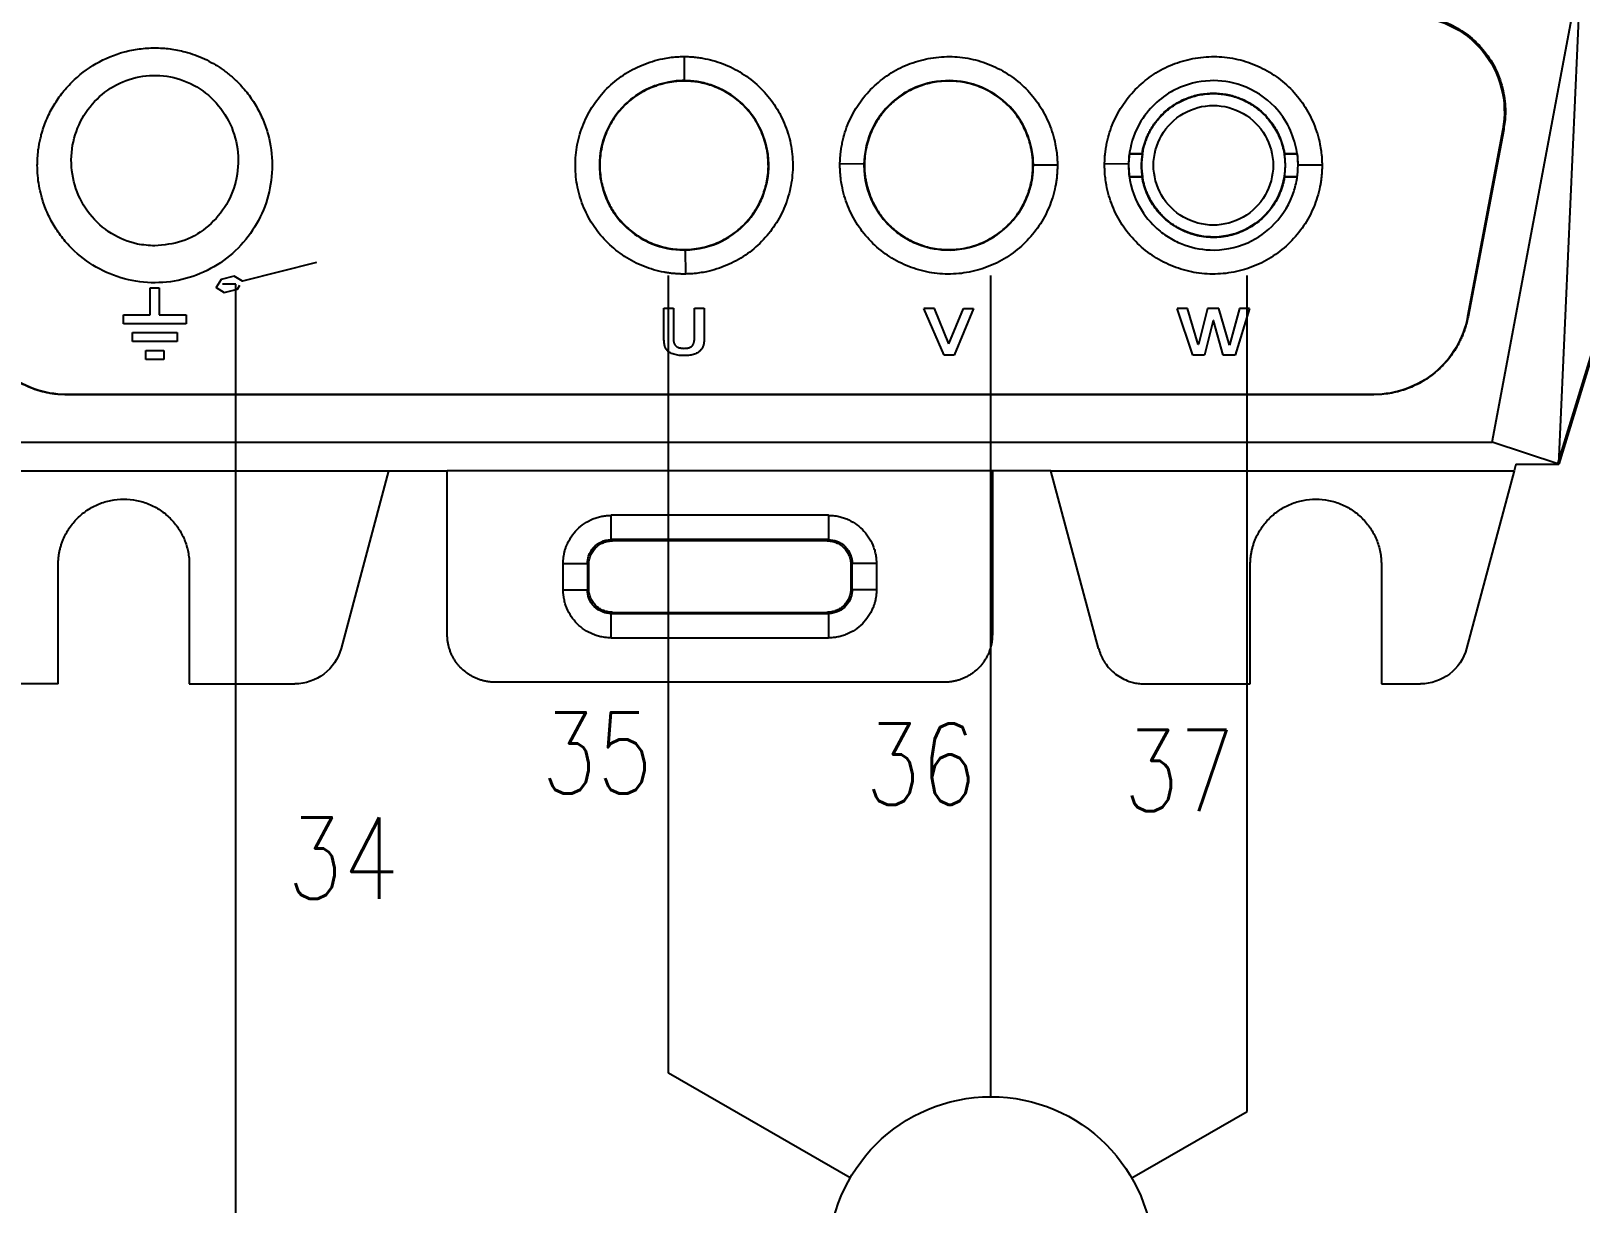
# Model space of a CAD drawing. Header units: millimetres. Extents: x 123.5 to 144.3, y 105.4 to 121.6.
# Drawn here: x 126.334 to 129.909, y 107.547 to 110.252 of the extents above; entities that cross this region are included whole.
import ezdxf
from ezdxf.enums import TextEntityAlignment as Align

# ---------------------------------------------------------------- set-up
doc = ezdxf.new("R2010")
doc.units = ezdxf.units.MM
for name, color, linetype in [('DESC', 250, 'Continuous'), ('SYMS', 7, 'Continuous'), ('TAGS', 250, 'Continuous'), ('WIREFIXED', 7, 'Continuous'), ('WIRES', 7, 'Continuous')]:
    doc.layers.add(name, color=color, linetype=linetype)
doc.styles.add('WD', font='romans.shx')

# ---------------------------------------------------------------- blocks, each defined once
blk = doc.blocks.new('VMO13')
blk.add_circle((0, 0), 0.1875)
at = {"style": 'WD'}
for tag, p, width in [('INST', (0.318, 0.2634), 0.7), ('LOC', (0.318, 0.0937), 0.7), ('TAG1', (0.3125, -0.0789), 0.9)]:
    blk.add_attdef(tag, p, '', height=0.125, dxfattribs=dict(at, width=width))
at = {"style": 'WD', "flags": 1}
for tag, p in [('X2TERM02', (0, 0.1875)), ('X0TERM03', (-0.1624, 0.0937)), ('X0TERM01', (0.1624, 0.0937)), ('X0TERM04', (0.1326, -0.1326))]:
    blk.add_attdef(tag, p, '', height=0.0125, dxfattribs=at)
at = {"style": 'WD', "flags": 9}
blk.add_attdef('FAMILY', text='', height=0.01, dxfattribs=at).set_placement((-0.0053, 0.1698), align=Align.CENTER)
at = {"linetype": 'Continuous', "style": 'WD', "flags": 1}
for tag, p in [('CAT', (0, 0.1593)), ('MFG', (0, 0.1404))]:
    blk.add_attdef(tag, text='', height=0.01, dxfattribs=at).set_placement(p, align=Align.MIDDLE)
at = {"linetype": 'Continuous', "style": 'WD', "flags": 9}
blk.add_attdef('ASSYCODE', text='', height=0.01, dxfattribs=at).set_placement((0, 0.125), align=Align.CENTER)
at = {"style": 'WD'}
for tag, height, width, p in [('RATING1', 0.1, 0.8, (0, 0)), ('DESC1', 0.125, 0.9, (0.001, -0.5493)), ('DESC2', 0.125, 0.9, (0.001, -0.7055)), ('DESC3', 0.125, 0.9, (0.001, -0.8618)), ('RATING3', 0.125, 0.8, (0.001, -1.018)), ('RATING4', 0.125, 0.8, (0.001, -1.1743)), ('WDTAGALT', 0.125, 0.7, (0, -1.3437))]:
    blk.add_attdef(tag, text='', height=height, dxfattribs=dict(at, width=width)).set_placement(p, align=Align.CENTER)
at = {"style": 'WD', "width": 0.8}
blk.add_attdef('RATING2', text='', height=0.1, dxfattribs=at).set_placement((0, -0.0312), align=Align.TOP_CENTER)
blk = doc.blocks.new('WD_WNV')
at = {"style": 'WD', "flags": 1}
for tag, p in [('W01USER', (-0.0625, 0.0938)), ('W02USER', (-0.0625, 0.0859)), ('W03USER', (-0.0625, 0.0781)), ('W04USER', (-0.0625, 0.0703)), ('W05USER', (-0.0625, 0.0625)), ('W06USER', (-0.0625, 0.0547)), ('W07USER', (-0.0625, 0.0469)), ('W08USER', (-0.0625, 0.0391)), ('W09USER', (-0.0625, 0.0312)), ('W10USER', (-0.0625, 0.0234))]:
    blk.add_attdef(tag, text='', height=0.005, dxfattribs=at).set_placement(p, align=Align.CENTER)
at = {"linetype": 'Continuous', "style": 'WD', "width": 0.8}
blk.add_attdef('WIRENO', text='', height=0.125, dxfattribs=at).set_placement((-0.05, 0), align=Align.MIDDLE_RIGHT)
blk = doc.blocks.new('WD_WNH')
at = {"linetype": 'Continuous', "style": 'WD', "width": 0.8}
blk.add_attdef('WIRENO', text='', height=0.125, dxfattribs=at).set_placement((0, 0.0625), align=Align.CENTER)
at = {"style": 'WD', "flags": 1}
for tag, p in [('W01USER', (0, 0.0781)), ('W02USER', (0, 0.0703)), ('W03USER', (0, 0.0625)), ('W04USER', (0, 0.0547)), ('W05USER', (0, 0.0469)), ('W06USER', (0, 0.0391)), ('W07USER', (0, 0.0312)), ('W08USER', (0, 0.0234)), ('W09USER', (0, 0.0156)), ('W10USER', (0, 0.0078))]:
    blk.add_attdef(tag, text='', height=0.005, dxfattribs=at).set_placement(p, align=Align.CENTER)

msp = doc.modelspace()

# ---------------------------------------------------------------- linework, layer by layer
at = {"color": 7, "linetype": 'Continuous'}
for p, q in [((129.7041, 109.304), (129.9092, 110.3964)), ((129.8578, 109.2529), (129.9092, 110.3964)), ((130.1514, 110.2235), (129.8553, 109.2541)), ((130.1526, 110.2176), (129.8578, 109.2529)), ((127.84, 110.1935), (127.84, 110.138)), ((127.84, 110.137), (127.84, 110.138)), ((129.7287, 110.0258), (129.6475, 109.5935)), ((129.7308, 110.0254), (129.6486, 109.5933)), ((129.7308, 110.0254), (129.7287, 110.0258)), ((128.8679, 109.9691), (128.8686, 109.9701)), ((128.8679, 109.9691), (128.8977, 109.9691)), ((128.8686, 109.9701), (128.8968, 109.9701)), ((128.8968, 109.9701), (128.8977, 109.9691)), ((129.2251, 109.9701), (129.2243, 109.9691)), ((129.2243, 109.9691), (129.2541, 109.9691)), ((129.2251, 109.9701), (129.2534, 109.9701)), ((128.2551, 109.945), (128.1997, 109.9457)), ((128.2551, 109.9426), (128.2561, 109.9426)), ((128.6449, 109.9426), (128.6459, 109.9426)), ((128.7014, 109.9426), (128.6459, 109.9426)), ((128.8656, 109.945), (128.8102, 109.9457)), ((128.8656, 109.9426), (128.8661, 109.9426)), ((128.8977, 109.9161), (128.868, 109.9161)), ((128.8977, 109.9161), (128.8968, 109.9151)), ((129.2251, 109.9151), (129.2243, 109.9161)), ((129.2541, 109.9161), (129.2243, 109.9161)), ((129.2541, 109.9161), (129.2534, 109.9151)), ((129.2559, 109.9426), (129.2564, 109.9426)), ((129.3119, 109.9426), (129.2564, 109.9426)), ((128.8968, 109.9151), (128.8686, 109.9151)), ((129.2534, 109.9151), (129.2252, 109.9151)), ((127.84, 109.7472), (127.84, 109.7482)), ((127.8424, 109.7472), (127.8432, 109.6918)), ((126.6087, 109.6598), (126.6293, 109.6598)), ((126.6087, 109.5979), (126.6087, 109.6598)), ((126.6293, 109.6598), (126.6293, 109.5979)), ((126.5468, 109.5773), (126.5468, 109.5979)), ((126.5468, 109.5979), (126.6087, 109.5979)), ((126.6293, 109.5979), (126.6912, 109.5979)), ((126.6912, 109.5979), (126.6912, 109.5773)), ((127.7937, 109.5442), (127.7937, 109.6132)), ((127.7937, 109.6132), (127.8154, 109.6132)), ((127.8154, 109.6132), (127.8154, 109.5429)), ((127.8644, 109.5481), (127.8644, 109.6132)), ((127.8644, 109.6132), (127.8863, 109.6132)), ((127.8863, 109.6132), (127.8863, 109.542)), ((128.44, 109.5043), (128.3934, 109.6126)), ((128.4181, 109.6126), (128.3934, 109.6126)), ((128.4509, 109.5311), (128.4181, 109.6126)), ((128.4509, 109.5311), (128.4843, 109.6126)), ((128.5075, 109.6126), (128.463, 109.5043)), ((128.4843, 109.6126), (128.5075, 109.6126)), ((129.0134, 109.5043), (128.9779, 109.6126)), ((129.0013, 109.6126), (128.9779, 109.6126)), ((129.026, 109.5291), (129.0013, 109.6126)), ((129.0476, 109.6126), (129.0266, 109.5291)), ((129.0739, 109.6126), (129.0476, 109.6126)), ((129.0985, 109.528), (129.0739, 109.6126)), ((129.1216, 109.6126), (129.0985, 109.528)), ((129.1441, 109.6126), (129.1112, 109.5043)), ((129.1441, 109.6126), (129.1216, 109.6126)), ((126.6912, 109.5773), (126.5468, 109.5773)), ((129.0606, 109.585), (129.0404, 109.5043)), ((129.0612, 109.585), (129.0606, 109.585)), ((129.0839, 109.5043), (129.0612, 109.585)), ((129.6475, 109.5935), (129.6486, 109.5933)), ((126.5674, 109.536), (126.5674, 109.5567)), ((126.5674, 109.5567), (126.6705, 109.5567)), ((126.6705, 109.536), (126.5674, 109.536)), ((126.6705, 109.5567), (126.6705, 109.536)), ((127.7937, 109.5421), (127.7937, 109.5442)), ((127.7937, 109.54), (127.7937, 109.5421)), ((127.7938, 109.5381), (127.7937, 109.54)), ((127.794, 109.5362), (127.7938, 109.5381)), ((127.7941, 109.5344), (127.794, 109.5362)), ((127.7943, 109.5326), (127.7941, 109.5344)), ((127.7946, 109.531), (127.7943, 109.5326)), ((127.7949, 109.5294), (127.7946, 109.531)), ((127.7952, 109.5278), (127.7949, 109.5294)), ((127.7955, 109.5264), (127.7952, 109.5278)), ((127.7959, 109.525), (127.7955, 109.5264)), ((127.7964, 109.5238), (127.7959, 109.525)), ((127.7968, 109.5225), (127.7964, 109.5238)), ((127.8154, 109.5429), (127.8154, 109.5418)), ((127.8154, 109.5418), (127.8154, 109.5406)), ((127.8154, 109.5406), (127.8155, 109.5395)), ((127.8155, 109.5395), (127.8156, 109.5385)), ((127.8156, 109.5385), (127.8157, 109.5375)), ((127.8157, 109.5375), (127.8159, 109.5365)), ((127.8159, 109.5365), (127.8161, 109.5355)), ((127.8161, 109.5355), (127.8163, 109.5346)), ((127.8163, 109.5346), (127.8166, 109.5337)), ((127.8166, 109.5337), (127.8168, 109.5328)), ((127.8168, 109.5328), (127.8171, 109.532)), ((127.8171, 109.532), (127.8175, 109.5312)), ((127.8175, 109.5312), (127.8178, 109.5304)), ((127.8178, 109.5304), (127.8182, 109.5297)), ((127.8182, 109.5297), (127.8186, 109.529)), ((127.8186, 109.529), (127.8191, 109.5283)), ((127.8191, 109.5283), (127.8199, 109.5274)), ((127.8199, 109.5274), (127.8207, 109.5265)), ((127.8207, 109.5265), (127.8216, 109.5257)), ((127.8216, 109.5257), (127.8226, 109.5249)), ((127.8226, 109.5249), (127.8236, 109.5242)), ((127.8236, 109.5242), (127.8248, 109.5235)), ((127.8248, 109.5235), (127.826, 109.5229)), ((127.826, 109.5229), (127.8273, 109.5224)), ((127.8529, 109.5224), (127.854, 109.5228)), ((127.854, 109.5228), (127.855, 109.5233)), ((127.855, 109.5233), (127.856, 109.5238)), ((127.856, 109.5238), (127.8569, 109.5244)), ((127.8569, 109.5244), (127.8577, 109.5251)), ((127.8577, 109.5251), (127.8585, 109.5258)), ((127.8585, 109.5258), (127.8592, 109.5265)), ((127.8592, 109.5265), (127.8598, 109.5273)), ((127.8598, 109.5273), (127.8604, 109.5281)), ((127.8604, 109.5281), (127.8609, 109.5291)), ((127.8609, 109.5291), (127.8615, 109.5301)), ((127.8615, 109.5301), (127.8619, 109.5312)), ((127.8619, 109.5312), (127.8624, 109.5324)), ((127.8624, 109.5324), (127.8628, 109.5336)), ((127.8628, 109.5336), (127.8631, 109.5349)), ((127.8631, 109.5349), (127.8634, 109.5363)), ((127.8634, 109.5363), (127.8637, 109.5378)), ((127.8637, 109.5378), (127.8639, 109.5393)), ((127.8639, 109.5393), (127.8641, 109.5409)), ((127.8641, 109.5409), (127.8642, 109.5426)), ((127.8642, 109.5426), (127.8644, 109.5443)), ((127.8644, 109.5462), (127.8644, 109.5481)), ((127.8644, 109.5443), (127.8644, 109.5462)), ((127.8831, 109.5236), (127.8826, 109.5222)), ((127.8837, 109.5249), (127.8831, 109.5236)), ((127.8842, 109.5264), (127.8837, 109.5249)), ((127.8846, 109.5279), (127.8842, 109.5264)), ((127.885, 109.5294), (127.8846, 109.5279)), ((127.8854, 109.5311), (127.885, 109.5294)), ((127.8857, 109.5327), (127.8854, 109.5311)), ((127.8859, 109.5345), (127.8857, 109.5327)), ((127.8861, 109.5363), (127.8859, 109.5345)), ((127.8862, 109.5381), (127.8861, 109.5363)), ((127.8863, 109.54), (127.8862, 109.5381)), ((127.8863, 109.542), (127.8863, 109.54)), ((129.0266, 109.5291), (129.026, 109.5291)), ((126.5984, 109.4948), (126.5984, 109.5154)), ((126.5984, 109.5154), (126.6396, 109.5154)), ((126.6396, 109.4948), (126.5984, 109.4948)), ((126.6396, 109.5154), (126.6396, 109.4948)), ((127.7973, 109.5214), (127.7968, 109.5225)), ((127.7979, 109.5203), (127.7973, 109.5214)), ((127.7985, 109.5193), (127.7979, 109.5203)), ((127.7998, 109.5174), (127.7985, 109.5193)), ((127.8013, 109.5157), (127.7998, 109.5174)), ((127.8029, 109.514), (127.8013, 109.5157)), ((127.8048, 109.5125), (127.8029, 109.514)), ((127.8068, 109.5111), (127.8048, 109.5125)), ((127.809, 109.5098), (127.8068, 109.5111)), ((127.8113, 109.5086), (127.809, 109.5098)), ((127.8139, 109.5076), (127.8113, 109.5086)), ((127.8166, 109.5067), (127.8139, 109.5076)), ((127.8194, 109.5059), (127.8166, 109.5067)), ((127.8225, 109.5052), (127.8194, 109.5059)), ((127.8257, 109.5047), (127.8225, 109.5052)), ((127.829, 109.5042), (127.8257, 109.5047)), ((127.8273, 109.5224), (127.8286, 109.5219)), ((127.8286, 109.5219), (127.83, 109.5215)), ((127.8326, 109.5039), (127.829, 109.5042)), ((127.83, 109.5215), (127.8315, 109.5212)), ((127.8315, 109.5212), (127.8331, 109.5209)), ((127.8363, 109.5037), (127.8326, 109.5039)), ((127.8331, 109.5209), (127.8348, 109.5207)), ((127.8348, 109.5207), (127.8365, 109.5206)), ((127.8402, 109.5037), (127.8363, 109.5037)), ((127.8365, 109.5206), (127.8383, 109.5205)), ((127.8383, 109.5205), (127.8402, 109.5204)), ((127.8402, 109.5204), (127.8419, 109.5205)), ((127.8437, 109.5037), (127.8402, 109.5037)), ((127.8419, 109.5205), (127.8435, 109.5205)), ((127.8435, 109.5205), (127.845, 109.5206)), ((127.8471, 109.5039), (127.8437, 109.5037)), ((127.845, 109.5206), (127.8465, 109.5208)), ((127.8465, 109.5208), (127.8479, 109.521)), ((127.8503, 109.5042), (127.8471, 109.5039)), ((127.8479, 109.521), (127.8493, 109.5213)), ((127.8493, 109.5213), (127.8506, 109.5216)), ((127.8534, 109.5045), (127.8503, 109.5042)), ((127.8506, 109.5216), (127.8518, 109.5219)), ((127.8518, 109.5219), (127.8529, 109.5224)), ((127.8563, 109.505), (127.8534, 109.5045)), ((127.8591, 109.5056), (127.8563, 109.505)), ((127.8618, 109.5063), (127.8591, 109.5056)), ((127.8644, 109.5071), (127.8618, 109.5063)), ((127.8667, 109.508), (127.8644, 109.5071)), ((127.869, 109.5091), (127.8667, 109.508)), ((127.8711, 109.5102), (127.869, 109.5091)), ((127.8731, 109.5114), (127.8711, 109.5102)), ((127.8749, 109.5128), (127.8731, 109.5114)), ((127.8766, 109.5142), (127.8749, 109.5128)), ((127.8782, 109.5158), (127.8766, 109.5142)), ((127.8796, 109.5175), (127.8782, 109.5158)), ((127.8804, 109.5186), (127.8796, 109.5175)), ((127.8812, 109.5197), (127.8804, 109.5186)), ((127.8819, 109.521), (127.8812, 109.5197)), ((127.8826, 109.5222), (127.8819, 109.521)), ((128.463, 109.5043), (128.44, 109.5043)), ((129.0404, 109.5043), (129.0134, 109.5043)), ((129.1112, 109.5043), (129.0839, 109.5043)), ((126.4147, 109.4135), (126.4147, 109.414)), ((129.4313, 109.414), (126.4147, 109.414)), ((129.4313, 109.4135), (126.4147, 109.4135)), ((129.4313, 109.4135), (129.4313, 109.414)), ((126.1408, 109.304), (129.7041, 109.304)), ((129.8578, 109.2529), (129.7041, 109.304)), ((126.09, 109.2375), (127.1584, 109.2375)), ((127.1584, 109.2375), (127.0487, 108.8279)), ((127.2938, 108.8602), (127.2938, 109.2375)), ((128.5512, 109.2375), (127.2938, 109.2375)), ((128.5512, 109.2375), (128.5512, 108.8602)), ((128.6865, 109.2375), (129.755, 109.2375)), ((128.7963, 108.8279), (128.6865, 109.2375)), ((129.755, 109.2375), (129.6453, 108.8279)), ((128.1729, 109.1352), (127.6721, 109.1352)), ((127.6721, 109.0792), (127.6721, 109.1352)), ((128.1729, 109.1352), (128.1729, 109.0792)), ((128.1729, 109.0792), (127.6721, 109.0792)), ((127.6721, 109.0792), (127.675, 109.0764)), ((128.17, 109.0764), (127.675, 109.0764)), ((128.17, 109.0764), (128.1729, 109.0792)), ((127.5612, 108.9635), (127.5612, 109.0242)), ((127.5612, 109.0242), (127.6171, 109.0242)), ((127.6171, 109.0242), (127.6171, 108.9635)), ((127.6171, 109.0242), (127.62, 109.0214)), ((128.225, 109.0214), (128.2279, 109.0242)), ((128.2838, 109.0242), (128.2279, 109.0242)), ((128.2279, 108.9635), (128.2279, 109.0242)), ((128.2838, 109.0242), (128.2838, 108.9635)), ((126.3962, 108.7464), (126.3962, 109.0214)), ((126.6987, 109.0214), (126.6987, 108.7464)), ((127.62, 108.9663), (127.62, 109.0214)), ((128.225, 109.0214), (128.225, 108.9663)), ((129.1462, 108.7464), (129.1462, 109.0214)), ((129.4487, 109.0214), (129.4487, 108.7464)), ((127.5612, 108.9635), (127.6171, 108.9635)), ((127.62, 108.9663), (127.6171, 108.9635)), ((128.2279, 108.9635), (128.225, 108.9663)), ((128.2838, 108.9635), (128.2279, 108.9635)), ((127.675, 108.9114), (127.6721, 108.9085)), ((127.6721, 108.8525), (127.6721, 108.9085)), ((127.6721, 108.9085), (128.1729, 108.9085)), ((127.675, 108.9114), (128.17, 108.9114)), ((128.1729, 108.9085), (128.17, 108.9114)), ((128.1729, 108.9085), (128.1729, 108.8525)), ((127.6721, 108.8525), (128.1729, 108.8525)), ((126.3962, 108.7464), (126.306, 108.7464)), ((126.6987, 108.7464), (126.9424, 108.7464)), ((128.4412, 108.7502), (127.4038, 108.7502)), ((128.9026, 108.7464), (129.1462, 108.7464)), ((129.4487, 108.7464), (129.539, 108.7464))]:
    msp.add_line(p, q, dxfattribs=at)
for p, q in [((127.1584, 109.2375), (127.2938, 109.2375)), ((128.6865, 109.2375), (128.5512, 109.2375)), ((129.7591, 109.2529), (129.8578, 109.2529))]:
    msp.add_line(p, q)
for points, knots in [([(129.5124, 110.2893), (129.5156, 110.2892), (129.5218, 110.2892), (129.5311, 110.2886), (129.5404, 110.2876), (129.5496, 110.2862), (129.5634, 110.2836), (129.5816, 110.2787), (129.6035, 110.2702), (129.6244, 110.2595), (129.6508, 110.2422), (129.6807, 110.215), (129.7042, 110.1816), (129.7186, 110.1515), (129.7268, 110.1276), (129.7323, 110.103), (129.7347, 110.0806), (129.7349, 110.0605), (129.7338, 110.0428), (129.7318, 110.0312), (129.7308, 110.0254)], [0, 0, 0, 0, 0.0233553, 0.0466486, 0.0699249, 0.0932291, 0.116606, 0.1752668, 0.2341538, 0.2932306, 0.3526342, 0.4731511, 0.5997175, 0.6655425, 0.7316832, 0.7965405, 0.8615762, 0.9077335, 0.9537852, 1, 1, 1, 1]), ([(129.5124, 110.2864), (129.5446, 110.2864), (129.5768, 110.2792), (129.6351, 110.2518), (129.6612, 110.2316), (129.7023, 110.1821), (129.7173, 110.1527), (129.7335, 110.0904), (129.7346, 110.0574), (129.7287, 110.0258)], [0, 0, 0, 0, 0.25, 0.25, 0.5, 0.5, 0.75, 0.75, 1, 1, 1, 1]), ([(126.3481, 109.9426), (126.3482, 109.9466), (126.3483, 109.9545), (126.3491, 109.9663), (126.3503, 109.978), (126.3521, 109.9896), (126.3545, 110.0012), (126.3591, 110.0204), (126.368, 110.0466), (126.3837, 110.0784), (126.4035, 110.108), (126.4347, 110.1435), (126.482, 110.1799), (126.5371, 110.2027), (126.5835, 110.2119), (126.619, 110.2142), (126.6545, 110.2119), (126.6854, 110.2058), (126.7117, 110.1975), (126.7337, 110.1885), (126.7475, 110.181), (126.7544, 110.1772)], [0, 0, 0, 0, 0.020929, 0.041775, 0.062578, 0.083379, 0.104216, 0.12513, 0.187629, 0.250182, 0.312681, 0.375233, 0.500015, 0.624796, 0.687295, 0.749848, 0.812346, 0.874899, 0.916617, 0.958211, 1, 1, 1, 1]), ([(126.7544, 110.1772), (126.7578, 110.1752), (126.7646, 110.1712), (126.7744, 110.1646), (126.7839, 110.1576), (126.7931, 110.1502), (126.802, 110.1425), (126.8162, 110.1289), (126.8344, 110.1082), (126.8541, 110.0787), (126.8698, 110.0469), (126.8851, 110.0022), (126.893, 109.9432), (126.8838, 109.8724), (126.8567, 109.8063), (126.8134, 109.7495), (126.7568, 109.7058), (126.6908, 109.6782), (126.6198, 109.6686), (126.5487, 109.6778), (126.4824, 109.705), (126.435, 109.7414), (126.4037, 109.777), (126.3839, 109.8066), (126.3681, 109.8385), (126.3579, 109.8684), (126.3519, 109.8954), (126.3487, 109.9189), (126.3483, 109.9347), (126.3481, 109.9426)], [0, 0, 0, 0, 0.0104522, 0.0208634, 0.0312532, 0.0416415, 0.0520482, 0.062493, 0.0937066, 0.1249469, 0.1561605, 0.1874009, 0.2497205, 0.3120714, 0.3744227, 0.4367739, 0.4991252, 0.5616805, 0.6242357, 0.686791, 0.7493463, 0.8119016, 0.8432338, 0.8745928, 0.9059249, 0.937284, 0.9581982, 0.97905, 1, 1, 1, 1]), ([(127.8432, 109.6918), (127.8399, 109.6918), (127.8333, 109.6918), (127.8234, 109.6922), (127.8136, 109.6931), (127.8038, 109.6943), (127.7891, 109.6967), (127.7698, 109.7013), (127.7464, 109.7093), (127.724, 109.7197), (127.6956, 109.7364), (127.6633, 109.7625), (127.6366, 109.794), (127.6194, 109.8222), (127.6052, 109.852), (127.5929, 109.8916), (127.5876, 109.941), (127.5922, 109.9905), (127.6063, 110.0381), (127.6296, 110.082), (127.6607, 110.1207), (127.6928, 110.1469), (127.7211, 110.1638), (127.7436, 110.1743), (127.7669, 110.1827), (127.7882, 110.1882), (127.8072, 110.1914), (127.8236, 110.1931), (127.8346, 110.1934), (127.84, 110.1935)], [0, 0, 0, 0, 0.012505, 0.024994, 0.037488, 0.050005, 0.062565, 0.093872, 0.125109, 0.156219, 0.187634, 0.250114, 0.312581, 0.34356, 0.375116, 0.437599, 0.500056, 0.562528, 0.624991, 0.687467, 0.749928, 0.812364, 0.843513, 0.874921, 0.906249, 0.937469, 0.958451, 0.979263, 1, 1, 1, 1]), ([(127.84, 110.1935), (127.8441, 110.1934), (127.8523, 110.1933), (127.8645, 110.1923), (127.8767, 110.1908), (127.8928, 110.188), (127.9127, 110.1831), (127.9435, 110.1721), (127.9797, 110.1527), (128.0179, 110.1216), (128.0493, 110.0836), (128.0728, 110.0403), (128.0873, 109.9931), (128.0925, 109.9441), (128.0879, 109.8951), (128.074, 109.8478), (128.0512, 109.8041), (128.0202, 109.7658), (127.9887, 109.7394), (127.9608, 109.7222), (127.9387, 109.7115), (127.9157, 109.7031), (127.8946, 109.6975), (127.8758, 109.6942), (127.8595, 109.6923), (127.8486, 109.6919), (127.8432, 109.6918)], [0, 0, 0, 0, 0.0156359, 0.0312505, 0.0468815, 0.0625661, 0.0938808, 0.1251115, 0.187592, 0.2500585, 0.3125519, 0.375034, 0.4375084, 0.4999878, 0.5624469, 0.6249326, 0.6874008, 0.7498782, 0.8123575, 0.8437189, 0.8748938, 0.9060995, 0.9374436, 0.9583568, 0.9791794, 1, 1, 1, 1]), ([(128.1997, 109.9457), (128.1998, 109.9498), (128.2, 109.958), (128.2011, 109.9702), (128.2027, 109.9824), (128.2057, 109.9985), (128.2108, 110.0183), (128.2193, 110.0413), (128.2301, 110.0633), (128.2473, 110.0912), (128.2737, 110.1226), (128.3119, 110.1538), (128.3557, 110.1765), (128.403, 110.1903), (128.4521, 110.195), (128.5011, 110.1899), (128.5482, 110.1754), (128.5915, 110.1519), (128.6297, 110.1208), (128.6555, 110.0888), (128.6721, 110.0606), (128.6825, 110.0383), (128.6908, 110.0152), (128.6962, 109.994), (128.6993, 109.9751), (128.701, 109.9589), (128.7013, 109.948), (128.7014, 109.9426)], [0, 0, 0, 0, 0.015653, 0.031275, 0.046902, 0.062571, 0.093909, 0.125114, 0.156236, 0.187647, 0.250132, 0.312597, 0.375055, 0.437536, 0.499992, 0.562465, 0.624924, 0.687402, 0.749865, 0.812309, 0.843476, 0.874867, 0.906214, 0.937448, 0.958444, 0.979263, 1, 1, 1, 1]), ([(128.8102, 109.9457), (128.8103, 109.9498), (128.8105, 109.958), (128.8116, 109.9702), (128.8132, 109.9824), (128.8162, 109.9985), (128.8213, 110.0183), (128.8298, 110.0413), (128.8406, 110.0633), (128.8578, 110.0912), (128.8842, 110.1226), (128.9224, 110.1538), (128.9662, 110.1765), (129.0135, 110.1903), (129.0626, 110.195), (129.1116, 110.1899), (129.1587, 110.1754), (129.202, 110.1519), (129.2402, 110.1208), (129.266, 110.0888), (129.2826, 110.0606), (129.293, 110.0383), (129.3013, 110.0152), (129.3067, 109.994), (129.3098, 109.9751), (129.3115, 109.9589), (129.3118, 109.948), (129.3119, 109.9426)], [0, 0, 0, 0, 0.015653, 0.031275, 0.046902, 0.062571, 0.093909, 0.125114, 0.156236, 0.187647, 0.250132, 0.312597, 0.375055, 0.437536, 0.499992, 0.562465, 0.624924, 0.687402, 0.749865, 0.812309, 0.843476, 0.874867, 0.906214, 0.937448, 0.958444, 0.979263, 1, 1, 1, 1]), ([(126.619, 109.7568), (126.6402, 109.7589), (126.6826, 109.7631), (126.7393, 109.7957), (126.7832, 109.8439), (126.8094, 109.9053), (126.8144, 109.9729), (126.7966, 110.0389), (126.7579, 110.0952), (126.7033, 110.1345), (126.6398, 110.1527), (126.5748, 110.1486), (126.5152, 110.1233), (126.4667, 110.0796), (126.4346, 110.0217), (126.4227, 109.9553), (126.4335, 109.8879), (126.466, 109.8277), (126.5164, 109.7827), (126.5706, 109.7599), (126.6056, 109.7577), (126.619, 109.7568)], [0, 0, 0, 0, 0.051994, 0.104048, 0.156769, 0.21056, 0.265429, 0.320867, 0.37611, 0.430438, 0.483561, 0.535776, 0.587769, 0.640228, 0.693665, 0.748242, 0.803573, 0.858956, 0.913631, 0.967139, 1, 1, 1, 1]), ([(127.84, 110.138), (127.8282, 110.138), (127.7845, 110.1342), (127.7068, 110.0997), (127.6514, 110.014), (127.6398, 109.9286), (127.6564, 109.8697), (127.6883, 109.8133), (127.7448, 109.7614), (127.8144, 109.7472), (127.84, 109.7472)], [0, 0, 0, 0, 0.0340909, 0.125, 0.1931818, 0.25, 0.3181818, 0.3465909, 0.4431818, 0.5, 0.5, 0.5, 0.5]), ([(127.84, 110.137), (127.8367, 110.137), (127.8302, 110.1369), (127.8205, 110.1361), (127.8108, 110.1348), (127.8011, 110.1331), (127.7915, 110.1308), (127.782, 110.128), (127.7696, 110.1238), (127.7547, 110.1174), (127.7374, 110.1081), (127.721, 110.0969), (127.7002, 110.0792), (127.6779, 110.0525), (127.6581, 110.0154), (127.647, 109.9756), (127.6445, 109.9358), (127.6497, 109.8986), (127.6607, 109.8652), (127.6766, 109.8352), (127.6982, 109.8082), (127.7258, 109.7838), (127.7536, 109.7675), (127.7784, 109.7578), (127.7984, 109.7524), (127.819, 109.7488), (127.833, 109.7484), (127.84, 109.7482)], [0, 0, 0, 0, 0.0160279, 0.0320248, 0.0480335, 0.0640971, 0.0802578, 0.0965574, 0.1130363, 0.1446768, 0.1761248, 0.2093743, 0.2420965, 0.3103276, 0.3792778, 0.4469564, 0.5121749, 0.5737386, 0.6310238, 0.6840545, 0.7399393, 0.8002393, 0.8640012, 0.8972825, 0.9311426, 0.9657318, 1, 1, 1, 1]), ([(127.8424, 109.7472), (127.8724, 109.7476), (127.9273, 109.7616), (127.9789, 109.8019), (128.0062, 109.8379), (128.0258, 109.8759), (128.0408, 109.9382), (128.0265, 110.0195), (127.9743, 110.0926), (127.9163, 110.1256), (127.8695, 110.1365), (127.8499, 110.138), (127.84, 110.138)], [0.5018059, 0.5018059, 0.5018059, 0.5018059, 0.5681818, 0.625, 0.6590909, 0.6931818, 0.75, 0.8181818, 0.875, 0.9431818, 0.9715909, 1, 1, 1, 1]), ([(127.84, 109.7482), (127.8435, 109.7482), (127.8504, 109.7483), (127.8608, 109.7492), (127.8712, 109.7507), (127.8848, 109.7533), (127.9014, 109.7578), (127.9202, 109.7651), (127.9379, 109.7742), (127.9592, 109.7881), (127.9819, 109.8081), (128.0033, 109.8353), (128.0194, 109.8651), (128.0305, 109.8985), (128.0357, 109.9359), (128.033, 109.9756), (128.0219, 110.0154), (128.0021, 110.0524), (127.9753, 110.0842), (127.9433, 110.1088), (127.9141, 110.1231), (127.8905, 110.1306), (127.8734, 110.1343), (127.8565, 110.1366), (127.8455, 110.1369), (127.84, 110.137)], [0, 0, 0, 0, 0.017044, 0.0341305, 0.0513097, 0.0686308, 0.1023049, 0.1357422, 0.1676865, 0.1999843, 0.260259, 0.3158135, 0.3691776, 0.4262856, 0.4880394, 0.5533297, 0.620888, 0.6896401, 0.757956, 0.823991, 0.8870136, 0.9162778, 0.9459285, 0.9729784, 1, 1, 1, 1]), ([(128.6459, 109.9426), (128.6459, 109.9544), (128.6421, 109.9981), (128.6076, 110.0758), (128.5219, 110.1312), (128.4365, 110.1428), (128.3776, 110.1262), (128.3211, 110.0943), (128.2698, 110.0384), (128.2554, 109.9698), (128.2551, 109.945)], [0, 0, 0, 0, 0.0340909, 0.125, 0.1931818, 0.25, 0.3181818, 0.3465909, 0.4431818, 0.498207, 0.498207, 0.498207, 0.498207]), ([(128.6449, 109.9426), (128.6449, 109.9459), (128.6448, 109.9524), (128.644, 109.9621), (128.6427, 109.9718), (128.641, 109.9815), (128.6387, 109.9911), (128.6359, 110.0006), (128.6317, 110.013), (128.6253, 110.0279), (128.6159, 110.0452), (128.6048, 110.0616), (128.5871, 110.0824), (128.5603, 110.1047), (128.5233, 110.1245), (128.4835, 110.1356), (128.4437, 110.1381), (128.4064, 110.1329), (128.3731, 110.1219), (128.3431, 110.106), (128.3161, 110.0844), (128.2917, 110.0568), (128.2754, 110.029), (128.2657, 110.0042), (128.2603, 109.9842), (128.2567, 109.9636), (128.2563, 109.9496), (128.2561, 109.9426)], [0, 0, 0, 0, 0.016028, 0.032025, 0.048034, 0.064097, 0.080258, 0.096557, 0.113036, 0.144677, 0.176125, 0.209374, 0.242096, 0.310328, 0.379278, 0.446956, 0.512175, 0.573739, 0.631024, 0.684054, 0.739939, 0.800239, 0.864001, 0.897282, 0.931143, 0.965732, 1, 1, 1, 1]), ([(129.2564, 109.9426), (129.2564, 109.9544), (129.2526, 109.9981), (129.2181, 110.0758), (129.1324, 110.1312), (129.047, 110.1428), (128.9881, 110.1262), (128.9316, 110.0943), (128.8803, 110.0384), (128.8659, 109.9698), (128.8656, 109.945)], [0, 0, 0, 0, 0.0340909, 0.125, 0.1931818, 0.25, 0.3181818, 0.3465909, 0.4431818, 0.498207, 0.498207, 0.498207, 0.498207]), ([(128.9783, 109.7993), (128.9755, 109.8009), (128.97, 109.8043), (128.9621, 109.8098), (128.9546, 109.8158), (128.9474, 109.8222), (128.9406, 109.829), (128.9342, 109.8362), (128.9282, 109.8437), (128.9227, 109.8516), (128.9176, 109.8598), (128.913, 109.8683), (128.909, 109.877), (128.9054, 109.886), (128.9024, 109.8951), (128.8999, 109.9044), (128.8979, 109.9139), (128.8965, 109.9234), (128.8957, 109.933), (128.8954, 109.9434), (128.8958, 109.9545), (128.8971, 109.9665), (128.8993, 109.9786), (128.9025, 109.9907), (128.9066, 110.0026), (128.9117, 110.0144), (128.9178, 110.0259), (128.9249, 110.0371), (128.933, 110.0478), (128.9421, 110.0579), (128.9521, 110.0674), (128.963, 110.0762), (128.9748, 110.0841), (128.9874, 110.091), (129.0007, 110.0969), (129.0147, 110.1017), (129.0292, 110.1052), (129.0442, 110.1075), (129.0596, 110.1083), (129.0751, 110.1077), (129.0907, 110.1056), (129.1062, 110.1021), (129.1215, 110.0969), (129.1363, 110.0902), (129.1507, 110.082), (129.1642, 110.0723), (129.1769, 110.0611), (129.1885, 110.0486), (129.1988, 110.0347), (129.2078, 110.0197), (129.2151, 110.0037), (129.2209, 109.9868), (129.2232, 109.975), (129.2243, 109.9691)], [0, 0, 0, 0, 0.014448, 0.028896, 0.043343, 0.057791, 0.072238, 0.086685, 0.101132, 0.115579, 0.130026, 0.144473, 0.158919, 0.173366, 0.187812, 0.202258, 0.216704, 0.23115, 0.245595, 0.260041, 0.277857, 0.295961, 0.314353, 0.333033, 0.352001, 0.371257, 0.390801, 0.410633, 0.430753, 0.451161, 0.471857, 0.49284, 0.514112, 0.535671, 0.557519, 0.579654, 0.602078, 0.624789, 0.647788, 0.671075, 0.694649, 0.718512, 0.742663, 0.767101, 0.791827, 0.816842, 0.842144, 0.867733, 0.893611, 0.919777, 0.94623, 0.972971, 1, 1, 1, 1]), ([(128.8968, 109.9701), (128.8974, 109.9733), (128.8986, 109.9797), (128.9011, 109.9892), (128.9041, 109.9984), (128.9076, 110.0075), (128.9117, 110.0163), (128.9193, 110.0307), (128.9322, 110.0495), (128.9529, 110.0703), (128.9769, 110.0873), (129.0034, 110.0997), (129.0318, 110.1074), (129.061, 110.1099), (129.0902, 110.1074), (129.1185, 110.0997), (129.1451, 110.0873), (129.1691, 110.0703), (129.1898, 110.0495), (129.2046, 110.028), (129.2146, 110.0076), (129.2213, 109.9892), (129.2239, 109.9765), (129.2251, 109.9701)], [0, 0, 0, 0, 0.020981, 0.041815, 0.062573, 0.083327, 0.10415, 0.125113, 0.187565, 0.250084, 0.312537, 0.375055, 0.437508, 0.500026, 0.562479, 0.624997, 0.68745, 0.749969, 0.812421, 0.87494, 0.916679, 0.958173, 1, 1, 1, 1]), ([(128.992, 109.8231), (128.9712, 109.8352), (128.9535, 109.8528), (128.9295, 109.8945), (128.923, 109.9185), (128.923, 109.9667), (128.9295, 109.9907), (128.9535, 110.0324), (128.9712, 110.0501), (129.0129, 110.0741), (129.0369, 110.0806), (129.0851, 110.0806), (129.1091, 110.0741), (129.1508, 110.0501), (129.1684, 110.0324), (129.1925, 109.9907), (129.199, 109.9667), (129.199, 109.9426)], [0, 0, 0, 0, 0.125, 0.125, 0.25, 0.25, 0.375, 0.375, 0.5, 0.5, 0.625, 0.625, 0.75, 0.75, 0.875, 0.875, 1, 1, 1, 1]), ([(129.2243, 109.9691), (129.2248, 109.9662), (129.2256, 109.9604), (129.2263, 109.9515), (129.2264, 109.9456), (129.2265, 109.9426)], [0, 0, 0, 0, 0.33349, 0.66651, 1, 1, 1, 1]), ([(128.7014, 109.9426), (128.7013, 109.9393), (128.7012, 109.9327), (128.7006, 109.9228), (128.6997, 109.913), (128.6983, 109.9032), (128.6956, 109.8886), (128.6908, 109.8694), (128.6824, 109.8461), (128.6718, 109.8237), (128.6547, 109.7955), (128.6284, 109.7635), (128.5898, 109.7322), (128.546, 109.7088), (128.4983, 109.6947), (128.4489, 109.69), (128.3995, 109.6953), (128.352, 109.7101), (128.3084, 109.7338), (128.2703, 109.7657), (128.2443, 109.798), (128.2276, 109.8265), (128.2173, 109.849), (128.2093, 109.8724), (128.2042, 109.8938), (128.2013, 109.9128), (128.1998, 109.9293), (128.1997, 109.9402), (128.1997, 109.9457)], [0, 0, 0, 0, 0.0125099, 0.025002, 0.037496, 0.0500114, 0.0625676, 0.0938806, 0.1251124, 0.1563403, 0.1876634, 0.2501259, 0.312604, 0.3750688, 0.4375386, 0.5000108, 0.5624678, 0.624948, 0.687407, 0.749885, 0.8123558, 0.8436899, 0.8748918, 0.9060463, 0.9374436, 0.9583842, 0.9792061, 1, 1, 1, 1]), ([(128.2551, 109.9426), (128.2551, 109.9119), (128.269, 109.8559), (128.3098, 109.8037), (128.3458, 109.7764), (128.3838, 109.7568), (128.4461, 109.7418), (128.5273, 109.7561), (128.6005, 109.8083), (128.6335, 109.8663), (128.6444, 109.9131), (128.6459, 109.9327), (128.6459, 109.9426)], [0.5, 0.5, 0.5, 0.5, 0.5681818, 0.625, 0.6590909, 0.6931818, 0.75, 0.8181818, 0.875, 0.9431818, 0.9715909, 1, 1, 1, 1]), ([(128.2561, 109.9426), (128.2561, 109.9391), (128.2562, 109.9322), (128.2571, 109.9218), (128.2585, 109.9114), (128.2612, 109.8978), (128.2657, 109.8812), (128.273, 109.8624), (128.2821, 109.8447), (128.296, 109.8234), (128.316, 109.8007), (128.3432, 109.7793), (128.373, 109.7632), (128.4064, 109.7521), (128.4437, 109.7469), (128.4835, 109.7496), (128.5233, 109.7607), (128.5603, 109.7805), (128.5921, 109.8073), (128.6167, 109.8393), (128.631, 109.8685), (128.6385, 109.8921), (128.6422, 109.9092), (128.6445, 109.9261), (128.6448, 109.9371), (128.6449, 109.9426)], [0, 0, 0, 0, 0.017044, 0.034131, 0.05131, 0.068631, 0.102305, 0.135742, 0.167686, 0.199984, 0.260259, 0.315814, 0.369178, 0.426286, 0.488039, 0.55333, 0.620888, 0.68964, 0.757956, 0.823991, 0.887014, 0.916278, 0.945928, 0.972978, 1, 1, 1, 1]), ([(129.3119, 109.9426), (129.3118, 109.9393), (129.3117, 109.9327), (129.3111, 109.9228), (129.3102, 109.913), (129.3088, 109.9032), (129.3061, 109.8886), (129.3013, 109.8694), (129.2929, 109.8461), (129.2823, 109.8237), (129.2652, 109.7955), (129.2389, 109.7635), (129.2003, 109.7322), (129.1565, 109.7088), (129.1088, 109.6947), (129.0594, 109.69), (129.01, 109.6953), (128.9625, 109.7101), (128.9189, 109.7338), (128.8808, 109.7657), (128.8548, 109.798), (128.8381, 109.8265), (128.8278, 109.849), (128.8198, 109.8724), (128.8147, 109.8938), (128.8118, 109.9128), (128.8103, 109.9293), (128.8102, 109.9402), (128.8102, 109.9457)], [0, 0, 0, 0, 0.01251, 0.025002, 0.037496, 0.050011, 0.062568, 0.093881, 0.125112, 0.15634, 0.187663, 0.250126, 0.312604, 0.375069, 0.437539, 0.500011, 0.562468, 0.624948, 0.687407, 0.749885, 0.812356, 0.84369, 0.874892, 0.906046, 0.937444, 0.958384, 0.979206, 1, 1, 1, 1]), ([(128.8656, 109.9426), (128.8656, 109.9119), (128.8795, 109.8559), (128.9203, 109.8037), (128.9563, 109.7764), (128.9943, 109.7568), (129.0566, 109.7418), (129.1378, 109.7561), (129.211, 109.8083), (129.244, 109.8663), (129.2549, 109.9131), (129.2564, 109.9327), (129.2564, 109.9426)], [0.5, 0.5, 0.5, 0.5, 0.5681818, 0.625, 0.6590909, 0.6931818, 0.75, 0.8181818, 0.875, 0.9431818, 0.9715909, 1, 1, 1, 1]), ([(129.2243, 109.9161), (129.2201, 109.8898), (129.2093, 109.8645), (129.1773, 109.8219), (129.156, 109.8045), (129.1079, 109.7817), (129.081, 109.7762), (129.0277, 109.7783), (129.0013, 109.786), (128.9783, 109.7993)], [0, 0, 0, 0, 0.25, 0.25, 0.5, 0.5, 0.75, 0.75, 1, 1, 1, 1]), ([(129.199, 109.9426), (129.199, 109.9185), (129.1925, 109.8945), (129.1684, 109.8528), (129.1508, 109.8352), (129.1091, 109.8111), (129.0851, 109.8046), (129.0369, 109.8046), (129.0129, 109.8111), (128.992, 109.8231)], [0, 0, 0, 0, 0.25, 0.25, 0.5, 0.5, 0.75, 0.75, 1, 1, 1, 1]), ([(129.2265, 109.9426), (129.2264, 109.9396), (129.2263, 109.9337), (129.2256, 109.9249), (129.2248, 109.919), (129.2243, 109.9161)], [0, 0, 0, 0, 0.3334903, 0.6665097, 1, 1, 1, 1]), ([(128.9778, 109.7985), (128.9751, 109.8), (128.9699, 109.8032), (128.9624, 109.8084), (128.9551, 109.814), (128.9459, 109.8221), (128.9353, 109.833), (128.924, 109.8475), (128.9143, 109.8632), (128.9065, 109.8798), (128.9004, 109.8971), (128.898, 109.9091), (128.8968, 109.9151)], [0, 0, 0, 0, 0.062651, 0.125087, 0.187496, 0.25007, 0.374954, 0.500047, 0.624931, 0.750024, 0.874856, 1, 1, 1, 1]), ([(129.2251, 109.9151), (129.2245, 109.9118), (129.2233, 109.9052), (129.2207, 109.8955), (129.2176, 109.886), (129.2127, 109.8736), (129.2052, 109.8586), (129.194, 109.8419), (129.1809, 109.8266), (129.1612, 109.8085), (129.1327, 109.7906), (129.1007, 109.78), (129.0742, 109.7763), (129.0541, 109.7759), (129.0341, 109.7779), (129.0167, 109.7819), (129.0019, 109.7868), (128.9895, 109.792), (128.9817, 109.7963), (128.9778, 109.7985)], [0, 0, 0, 0, 0.03135, 0.062574, 0.093786, 0.125101, 0.187576, 0.250146, 0.312621, 0.375191, 0.500007, 0.624823, 0.687298, 0.749868, 0.812343, 0.874913, 0.916591, 0.958196, 1, 1, 1, 1]), ([(126.4147, 109.4135), (126.4111, 109.4135), (126.404, 109.4136), (126.3935, 109.4144), (126.383, 109.4156), (126.3726, 109.4174), (126.3623, 109.4196), (126.352, 109.4224), (126.339, 109.4266), (126.3235, 109.4328), (126.3059, 109.4417), (126.2892, 109.4521), (126.2682, 109.468), (126.2494, 109.4866), (126.2334, 109.5074), (126.223, 109.5237), (126.2142, 109.5404), (126.2071, 109.5575), (126.2013, 109.5751), (126.1987, 109.5872), (126.1974, 109.5933)], [0, 0, 0, 0, 0.034156, 0.06812, 0.101978, 0.135813, 0.169713, 0.203761, 0.238043, 0.301581, 0.365372, 0.429303, 0.493597, 0.622682, 0.687623, 0.752913, 0.814616, 0.876091, 0.937751, 1, 1, 1, 1]), ([(126.4147, 109.414), (126.3893, 109.414), (126.3639, 109.4185), (126.3161, 109.4357), (126.2937, 109.4485), (126.2546, 109.4809), (126.2379, 109.5006), (126.2122, 109.5444), (126.2031, 109.5685), (126.1984, 109.5935)], [0, 0, 0, 0, 0.25, 0.25, 0.5, 0.5, 0.75, 0.75, 1, 1, 1, 1]), ([(129.6475, 109.5935), (129.6428, 109.5685), (129.6338, 109.5444), (129.608, 109.5006), (129.5913, 109.4809), (129.5522, 109.4485), (129.5299, 109.4357), (129.4821, 109.4185), (129.4567, 109.414), (129.4313, 109.414)], [0, 0, 0, 0, 0.25, 0.25, 0.5, 0.5, 0.75, 0.75, 1, 1, 1, 1]), ([(129.6486, 109.5933), (129.6478, 109.5898), (129.6464, 109.5828), (129.6437, 109.5726), (129.6405, 109.5625), (129.6368, 109.5527), (129.6327, 109.5429), (129.628, 109.5334), (129.6215, 109.5214), (129.6126, 109.5074), (129.5965, 109.4866), (129.5732, 109.4634), (129.5459, 109.4447), (129.5225, 109.4328), (129.5045, 109.4256), (129.4864, 109.4201), (129.4682, 109.4163), (129.4499, 109.4139), (129.4375, 109.4136), (129.4313, 109.4135)], [0, 0, 0, 0, 0.035654, 0.071067, 0.106315, 0.141472, 0.176615, 0.21182, 0.247165, 0.312366, 0.377406, 0.506516, 0.63462, 0.698331, 0.761973, 0.821771, 0.88107, 0.940326, 1, 1, 1, 1]), ([(129.7591, 109.2529), (129.7589, 109.2519), (129.7576, 109.247), (129.7561, 109.2417), (129.755, 109.2375)], [0, 0, 0, 0, 0.20088, 1, 1, 1, 1]), ([(126.3962, 109.0214), (126.3963, 109.0242), (126.3964, 109.0299), (126.3971, 109.0384), (126.3983, 109.0467), (126.3999, 109.055), (126.4021, 109.0632), (126.4046, 109.0713), (126.4084, 109.0812), (126.4139, 109.0928), (126.4241, 109.1098), (126.4399, 109.129), (126.4629, 109.1479), (126.4892, 109.162), (126.5178, 109.1707), (126.5475, 109.1736), (126.5772, 109.1707), (126.6058, 109.162), (126.6321, 109.1479), (126.6551, 109.129), (126.6741, 109.1059), (126.6858, 109.084), (126.6925, 109.0653), (126.6961, 109.0509), (126.6983, 109.0362), (126.6986, 109.0263), (126.6987, 109.0214)], [0, 0, 0, 0, 0.018027, 0.03591, 0.053705, 0.071469, 0.089258, 0.107131, 0.125142, 0.156385, 0.187691, 0.250165, 0.312639, 0.375112, 0.437586, 0.50006, 0.562533, 0.625007, 0.68748, 0.749954, 0.812428, 0.874901, 0.906144, 0.937451, 0.968677, 1, 1, 1, 1]), ([(129.1462, 109.0214), (129.1463, 109.0242), (129.1464, 109.0299), (129.1471, 109.0384), (129.1483, 109.0467), (129.1499, 109.055), (129.1521, 109.0632), (129.1546, 109.0713), (129.1584, 109.0812), (129.1639, 109.0928), (129.1741, 109.1098), (129.1899, 109.129), (129.2129, 109.1479), (129.2392, 109.162), (129.2678, 109.1707), (129.2975, 109.1736), (129.3272, 109.1707), (129.3558, 109.162), (129.3821, 109.1479), (129.4051, 109.129), (129.4241, 109.1059), (129.4358, 109.084), (129.4425, 109.0653), (129.4461, 109.0509), (129.4483, 109.0362), (129.4486, 109.0263), (129.4487, 109.0214)], [0, 0, 0, 0, 0.018027, 0.03591, 0.053705, 0.071469, 0.089258, 0.107131, 0.125142, 0.156385, 0.187691, 0.250165, 0.312639, 0.375112, 0.437586, 0.50006, 0.562533, 0.625007, 0.68748, 0.749954, 0.812428, 0.874901, 0.906144, 0.937451, 0.968677, 1, 1, 1, 1]), ([(127.5612, 109.0242), (127.5612, 109.0267), (127.5613, 109.0316), (127.562, 109.0388), (127.5632, 109.0459), (127.5648, 109.053), (127.567, 109.0599), (127.5699, 109.0678), (127.5741, 109.0766), (127.5816, 109.0891), (127.5931, 109.1032), (127.6101, 109.1171), (127.6262, 109.1257), (127.6398, 109.1306), (127.6504, 109.1332), (127.6612, 109.1349), (127.6685, 109.1351), (127.6721, 109.1352)], [0, 0, 0, 0, 0.042095, 0.08379, 0.125265, 0.1667, 0.208277, 0.250176, 0.312578, 0.375231, 0.500124, 0.625039, 0.74993, 0.8123, 0.874979, 0.9375, 1, 1, 1, 1]), ([(128.1729, 109.1352), (128.1753, 109.1351), (128.1801, 109.1351), (128.1874, 109.1343), (128.1957, 109.1329), (128.2051, 109.1306), (128.2188, 109.1257), (128.2349, 109.1171), (128.2519, 109.1032), (128.2657, 109.0863), (128.2743, 109.0702), (128.2792, 109.0565), (128.2819, 109.0459), (128.2835, 109.0351), (128.2837, 109.0279), (128.2838, 109.0242)], [0, 0, 0, 0, 0.041695, 0.083332, 0.125088, 0.187642, 0.250143, 0.375053, 0.499962, 0.624882, 0.749826, 0.812182, 0.874919, 0.937411, 1, 1, 1, 1]), ([(127.6171, 109.0242), (127.6171, 109.03), (127.6193, 109.0436), (127.6298, 109.0617), (127.6485, 109.0757), (127.6638, 109.0792), (127.6721, 109.0792)], [2, 2, 2, 2, 2.447102, 3.043211, 3.577865, 4.220533, 4.220533, 4.220533, 4.220533]), ([(127.62, 109.0214), (127.62, 109.0232), (127.6202, 109.0268), (127.621, 109.0321), (127.6223, 109.0374), (127.6241, 109.0424), (127.6264, 109.0473), (127.6292, 109.052), (127.6324, 109.0563), (127.636, 109.0603), (127.64, 109.0639), (127.6444, 109.0672), (127.649, 109.0699), (127.6539, 109.0722), (127.659, 109.0741), (127.6642, 109.0754), (127.6696, 109.0762), (127.6732, 109.0763), (127.675, 109.0764)], [0, 0, 0, 0, 0.062505, 0.125008, 0.18751, 0.25001, 0.312508, 0.375006, 0.437503, 0.5, 0.562497, 0.624994, 0.687492, 0.74999, 0.81249, 0.874992, 0.937495, 1, 1, 1, 1]), ([(128.17, 109.0764), (128.1718, 109.0763), (128.1754, 109.0762), (128.1808, 109.0754), (128.186, 109.0741), (128.1911, 109.0722), (128.196, 109.0699), (128.2006, 109.0672), (128.2049, 109.0639), (128.209, 109.0603), (128.2126, 109.0563), (128.2158, 109.052), (128.2186, 109.0473), (128.2209, 109.0424), (128.2227, 109.0374), (128.224, 109.0321), (128.2248, 109.0268), (128.2249, 109.0232), (128.225, 109.0214)], [0, 0, 0, 0, 0.0625052, 0.1250083, 0.1875097, 0.2500095, 0.3125082, 0.3750059, 0.4375031, 0.5, 0.5624969, 0.624994, 0.6874918, 0.7499905, 0.8124903, 0.8749917, 0.9374948, 1, 1, 1, 1]), ([(128.1729, 109.0792), (128.1797, 109.0792), (128.1941, 109.0765), (128.2131, 109.0642), (128.2253, 109.0452), (128.2279, 109.0309), (128.2279, 109.0242)], [2, 2, 2, 2, 2.521743, 3.118062, 3.706766, 4.220895, 4.220895, 4.220895, 4.220895]), ([(127.6721, 108.8525), (127.6697, 108.8526), (127.6649, 108.8527), (127.6576, 108.8534), (127.6493, 108.8548), (127.6398, 108.8571), (127.6262, 108.862), (127.6101, 108.8706), (127.5931, 108.8845), (127.5793, 108.9014), (127.5707, 108.9175), (127.5658, 108.9312), (127.5631, 108.9418), (127.5615, 108.9526), (127.5613, 108.9598), (127.5612, 108.9635)], [0, 0, 0, 0, 0.041695, 0.083332, 0.125088, 0.187642, 0.250143, 0.375053, 0.499962, 0.624882, 0.749826, 0.812182, 0.874919, 0.937411, 1, 1, 1, 1]), ([(127.6721, 108.9085), (127.6653, 108.9085), (127.6508, 108.9112), (127.6319, 108.9236), (127.6197, 108.9425), (127.6171, 108.9568), (127.6171, 108.9635)], [2, 2, 2, 2, 2.521743, 3.118062, 3.706766, 4.220895, 4.220895, 4.220895, 4.220895]), ([(127.675, 108.9114), (127.6732, 108.9114), (127.6696, 108.9115), (127.6642, 108.9123), (127.659, 108.9136), (127.6539, 108.9155), (127.649, 108.9178), (127.6444, 108.9205), (127.64, 108.9238), (127.636, 108.9274), (127.6324, 108.9314), (127.6292, 108.9357), (127.6264, 108.9404), (127.6241, 108.9453), (127.6223, 108.9504), (127.621, 108.9556), (127.6202, 108.9609), (127.62, 108.9645), (127.62, 108.9663)], [0, 0, 0, 0, 0.062505, 0.125008, 0.18751, 0.25001, 0.312508, 0.375006, 0.437503, 0.5, 0.562497, 0.624994, 0.687492, 0.74999, 0.81249, 0.874992, 0.937495, 1, 1, 1, 1]), ([(128.225, 108.9663), (128.2249, 108.9645), (128.2248, 108.9609), (128.224, 108.9556), (128.2227, 108.9504), (128.2209, 108.9453), (128.2186, 108.9404), (128.2158, 108.9357), (128.2126, 108.9314), (128.209, 108.9274), (128.2049, 108.9238), (128.2006, 108.9205), (128.196, 108.9178), (128.1911, 108.9155), (128.186, 108.9136), (128.1808, 108.9123), (128.1754, 108.9115), (128.1718, 108.9114), (128.17, 108.9114)], [0, 0, 0, 0, 0.062507, 0.125012, 0.187515, 0.250017, 0.312516, 0.375015, 0.437512, 0.500009, 0.562506, 0.625003, 0.6875, 0.749997, 0.812496, 0.874996, 0.937497, 1, 1, 1, 1]), ([(128.2838, 108.9635), (128.2838, 108.961), (128.2837, 108.9562), (128.283, 108.9489), (128.2818, 108.9418), (128.2802, 108.9347), (128.278, 108.9278), (128.275, 108.9199), (128.2709, 108.9111), (128.2634, 108.8986), (128.2519, 108.8845), (128.2349, 108.8706), (128.2188, 108.862), (128.2051, 108.8571), (128.1946, 108.8545), (128.1838, 108.8528), (128.1765, 108.8526), (128.1729, 108.8525)], [0, 0, 0, 0, 0.042095, 0.08379, 0.125265, 0.1667, 0.208277, 0.250176, 0.312578, 0.375231, 0.500124, 0.625039, 0.74993, 0.8123, 0.874979, 0.9375, 1, 1, 1, 1]), ([(128.2279, 108.9635), (128.2279, 108.9577), (128.2257, 108.9441), (128.2152, 108.9261), (128.1965, 108.912), (128.1812, 108.9085), (128.1729, 108.9085)], [2, 2, 2, 2, 2.447102, 3.043211, 3.577865, 4.220533, 4.220533, 4.220533, 4.220533]), ([(127.4038, 108.7502), (127.4012, 108.7502), (127.396, 108.7504), (127.3882, 108.7512), (127.3804, 108.7526), (127.3728, 108.7546), (127.3654, 108.757), (127.3581, 108.76), (127.3511, 108.7636), (127.3443, 108.7676), (127.3379, 108.7721), (127.3317, 108.777), (127.326, 108.7823), (127.3206, 108.7881), (127.3157, 108.7942), (127.3112, 108.8007), (127.3072, 108.8074), (127.3037, 108.8144), (127.3007, 108.8217), (127.2982, 108.8292), (127.2963, 108.8368), (127.2949, 108.8445), (127.294, 108.8523), (127.2939, 108.8576), (127.2938, 108.8602)], [0, 0, 0, 0, 0.0454585, 0.0909159, 0.1363723, 0.1818278, 0.2272824, 0.2727364, 0.3181898, 0.3636428, 0.4090954, 0.4545477, 0.5, 0.5454522, 0.5909046, 0.6363572, 0.6818102, 0.7272636, 0.7727175, 0.8181722, 0.8636277, 0.909084, 0.9545415, 1, 1, 1, 1]), ([(128.5512, 108.8602), (128.5511, 108.8576), (128.551, 108.8523), (128.5501, 108.8445), (128.5487, 108.8368), (128.5468, 108.8292), (128.5443, 108.8217), (128.5413, 108.8144), (128.5378, 108.8074), (128.5338, 108.8007), (128.5293, 108.7942), (128.5244, 108.7881), (128.519, 108.7823), (128.5133, 108.777), (128.5071, 108.7721), (128.5007, 108.7676), (128.4939, 108.7636), (128.4869, 108.76), (128.4796, 108.757), (128.4722, 108.7546), (128.4646, 108.7526), (128.4568, 108.7512), (128.449, 108.7504), (128.4438, 108.7502), (128.4412, 108.7502)], [0, 0, 0, 0, 0.045459, 0.090916, 0.136372, 0.181828, 0.227282, 0.272736, 0.31819, 0.363643, 0.409095, 0.454548, 0.5, 0.545452, 0.590905, 0.636357, 0.68181, 0.727264, 0.772718, 0.818172, 0.863628, 0.909084, 0.954541, 1, 1, 1, 1]), ([(127.0487, 108.8279), (127.0425, 108.8047), (127.0284, 108.7837), (126.9904, 108.7545), (126.9664, 108.7464), (126.9424, 108.7464)], [0, 0, 0, 0, 0.5, 0.5, 1, 1, 1, 1]), ([(128.7963, 108.8279), (128.797, 108.8256), (128.7983, 108.8209), (128.8009, 108.8142), (128.8038, 108.8077), (128.8072, 108.8013), (128.8129, 108.7922), (128.8219, 108.7808), (128.8353, 108.7687), (128.8505, 108.7589), (128.8652, 108.7525), (128.8787, 108.7488), (128.8905, 108.7467), (128.8985, 108.7465), (128.9026, 108.7464)], [0, 0, 0, 0, 0.050276, 0.100212, 0.150023, 0.199926, 0.250134, 0.37498, 0.500038, 0.624884, 0.749942, 0.83332, 0.916339, 1, 1, 1, 1]), ([(129.6453, 108.8279), (129.639, 108.8047), (129.625, 108.7837), (129.5869, 108.7545), (129.563, 108.7464), (129.539, 108.7464)], [0, 0, 0, 0, 0.5, 0.5, 1, 1, 1, 1])]:
    msp.add_open_spline(points, degree=3, knots=knots, dxfattribs=at)
for points in [[(128.8661, 109.9426), (128.8661, 109.9515), (128.8667, 109.9604), (128.8679, 109.9691)], [(128.8977, 109.9691), (128.8948, 109.9516), (128.8948, 109.9336), (128.8977, 109.9161)], [(129.2541, 109.9691), (129.2553, 109.9601), (129.2559, 109.9514), (129.2559, 109.9426)], [(128.2551, 109.945), (128.2551, 109.9442), (128.2551, 109.9434), (128.2551, 109.9426)], [(128.8656, 109.945), (128.8656, 109.9442), (128.8656, 109.9434), (128.8656, 109.9426)], [(128.868, 109.9161), (128.8667, 109.9248), (128.8661, 109.9337), (128.8661, 109.9426)], [(127.84, 109.7472), (127.8408, 109.7472), (127.8416, 109.7472), (127.8424, 109.7472)]]:
    msp.add_open_spline(points, degree=3, dxfattribs=at)
at = {"layer": 'WIREFIXED'}
msp.add_lwpolyline([(126.9923, 109.7185), (126.8212, 109.6757), (126.8022, 109.6871), (126.7719, 109.6795), (126.7605, 109.6606), (126.7795, 109.6492), (126.8098, 109.6568), (126.8155, 109.6662)], dxfattribs=at)
at = {"layer": 'WIRES'}
for p, q in [((126.8061, 109.6681), (126.7756, 109.6681)), ((126.8061, 106.7373), (126.8061, 109.6681)), ((127.8044, 107.8484), (127.8044, 109.6885)), ((128.548, 107.7941), (128.548, 109.6885)), ((129.1388, 107.7602), (129.1388, 109.6885)), ((128.2233, 107.6066), (127.8044, 107.8484)), ((128.8728, 107.6066), (129.1388, 107.7602))]:
    msp.add_line(p, q, dxfattribs=at)

# ---------------------------------------------------------------- block references
at = {"layer": 'SYMS'}
ref = msp.add_blockref('VMO13', (128.548, 107.4191), dxfattribs=dict(at, xscale=2, yscale=2, zscale=2))
ref.add_attrib('DESC1', 'EXTRACTOR', dxfattribs={"layer": 'DESC', "height": 0.25, "style": 'WD', "width": 0.9}).set_placement((128.5501, 106.3205), align=Align.CENTER)
ref.add_attrib('DESC2', '1.5HP', dxfattribs={"layer": 'DESC', "height": 0.25, "style": 'WD', "width": 0.9}).set_placement((128.5501, 106.008), align=Align.CENTER)
ref.add_attrib('TAG1', 'MOT1', (129.173, 107.2614), dxfattribs={"layer": 'TAGS', "height": 0.25, "style": 'WD', "width": 0.9})
at = {"layer": 'WIREFIXED'}
ref = msp.add_blockref('WD_WNV', (127.8427, 108.5869), dxfattribs=dict(at, xscale=1.5, yscale=1.5, zscale=1.5))
ref.add_attrib('WIRENOF', '35', dxfattribs={"linetype": 'Continuous', "height": 0.1875, "style": 'WD', "width": 0.8}).set_placement((127.7677, 108.5869), align=Align.MIDDLE_RIGHT)
ref = msp.add_blockref('WD_WNV', (128.5897, 108.5615), dxfattribs=dict(at, xscale=1.5, yscale=1.5, zscale=1.5))
ref.add_attrib('WIRENOF', '36', dxfattribs={"linetype": 'Continuous', "height": 0.1875, "style": 'WD', "width": 0.8}).set_placement((128.5147, 108.5615), align=Align.MIDDLE_RIGHT)
ref = msp.add_blockref('WD_WNV', (129.1858, 108.5466), dxfattribs=dict(at, xscale=1.5, yscale=1.5, zscale=1.5))
ref.add_attrib('WIRENOF', '37', dxfattribs={"linetype": 'Continuous', "height": 0.1875, "style": 'WD', "width": 0.8}).set_placement((129.1108, 108.5466), align=Align.MIDDLE_RIGHT)
ref = msp.add_blockref('WD_WNH', (126.678, 108.1569), dxfattribs=dict(at, xscale=1.5, yscale=1.5, zscale=1.5))
ref.add_attrib('WIRENOF', '34', dxfattribs={"linetype": 'Continuous', "height": 0.1875, "style": 'WD', "width": 0.8}).set_placement((127.053, 108.2507), align=Align.CENTER)

doc.saveas('drawing.dxf')
